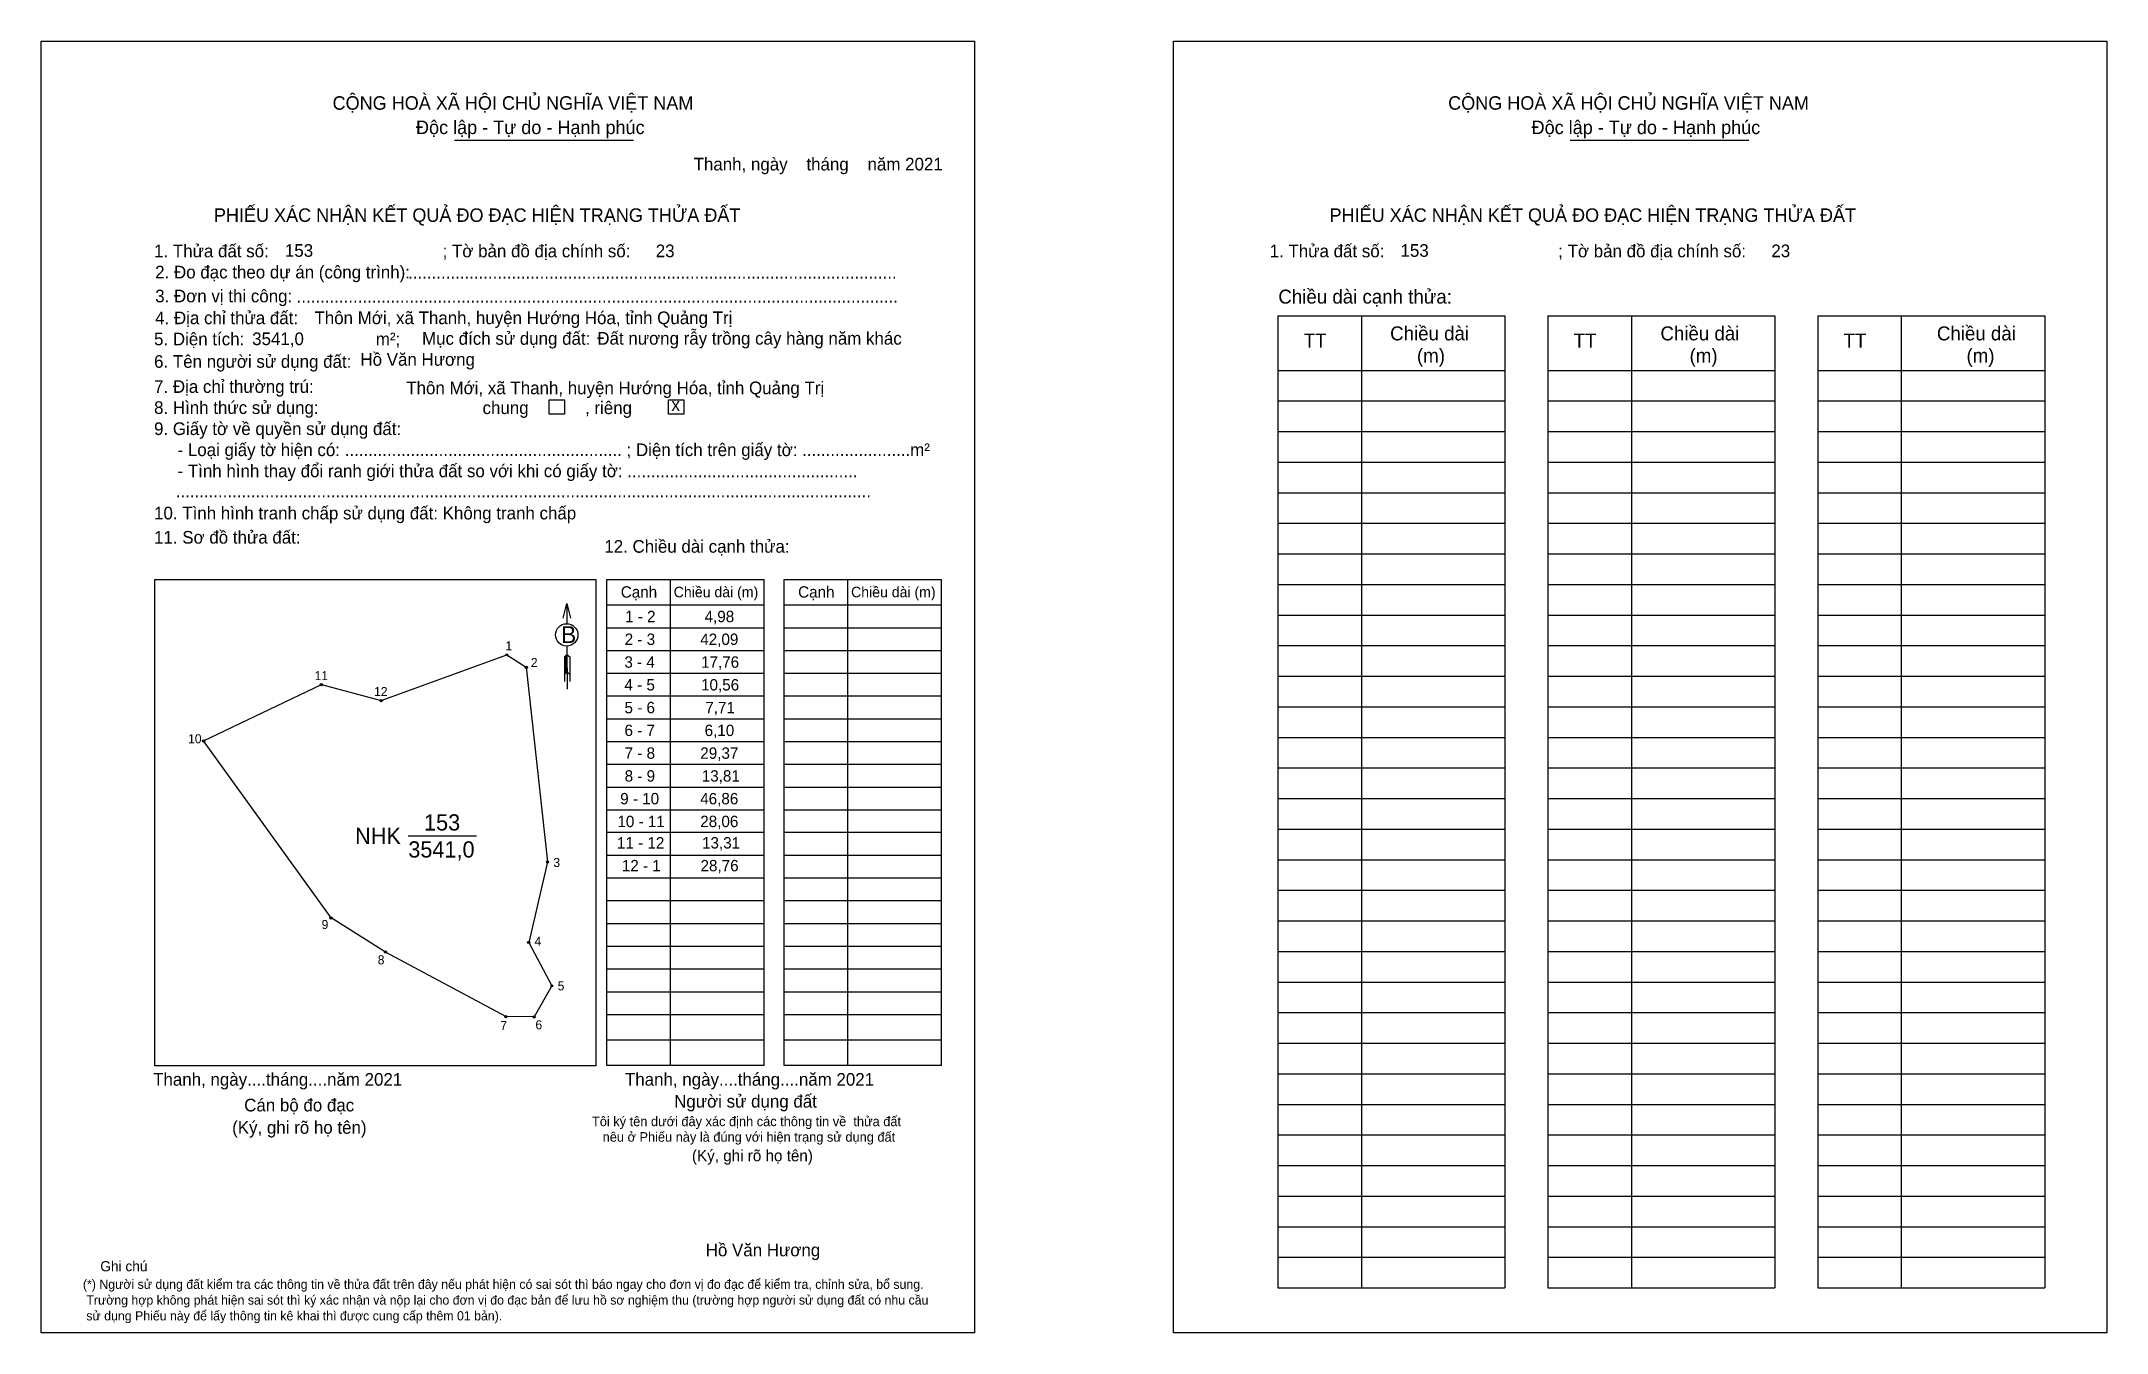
# Model space of a CAD drawing. Extents: x 547188 to 547632, y 1818902 to 1819180.
import ezdxf

# ---------------------------------------------------------------- set-up
doc = ezdxf.new("R2010")
doc.units = 0
for name, color, linetype in [('CanhThua', 7, 'Continuous'), ('kqddKhungInTrang1', 7, 'Continuous'), ('kqddKhungInTrang2', 7, 'Continuous'), ('kqddNoiDung', 7, 'Continuous'), ('kqddTemplate', 7, 'Continuous'), ('MocDinhThua', 7, 'Continuous'), ('NhanDiaChinhThua', 7, 'Continuous'), ('SoHieuDinhThua', 7, 'Continuous')]:
    doc.layers.add(name, color=color, linetype=linetype)

msp = doc.modelspace()

# ---------------------------------------------------------------- linework, layer by layer
at = {"layer": 'CanhThua'}
for p, q in [((547261.19, 1819037.91), (547288.2, 1819047.75)), ((547288.2, 1819047.75), (547292.4, 1819045.07)), ((547292.4, 1819045.07), (547296.96, 1819003.23)), ((547223.01, 1819029.23), (547248.33, 1819041.34)), ((547248.33, 1819041.34), (547261.19, 1819037.91)), ((547250.41, 1818991.2), (547223.01, 1819029.23)), ((547296.96, 1819003.23), (547292.92, 1818985.94)), ((547262.12, 1818983.88), (547250.41, 1818991.2)), ((547287.99, 1818969.99), (547262.12, 1818983.88)), ((547292.92, 1818985.94), (547297.89, 1818976.62)), ((547297.89, 1818976.62), (547294.09, 1818969.92)), ((547294.09, 1818969.92), (547287.99, 1818969.99))]:
    msp.add_line(p, q, dxfattribs=at)
at = {"layer": 'kqddKhungInTrang1'}
msp.add_lwpolyline([(547188.11, 1819179.59), (547388.76, 1819179.59), (547388.76, 1818902.07), (547188.11, 1818902.07)], close=True, dxfattribs=at)
at = {"layer": 'kqddKhungInTrang2'}
msp.add_lwpolyline([(547431.56, 1819179.59), (547632.2, 1819179.59), (547632.2, 1818902.07), (547431.56, 1818902.07)], close=True, dxfattribs=at)
at = {"layer": 'kqddTemplate'}
for p, q in [((547276.99, 1819158.35), (547315.41, 1819158.35)), ((547516.85, 1819158.35), (547555.28, 1819158.35)), ((547454.02, 1819120.63), (547502.81, 1819120.63)), ((547454.02, 1819120.63), (547454.02, 1818911.71)), ((547471.97, 1819120.63), (547471.97, 1818911.71)), ((547502.81, 1819120.63), (547502.81, 1818911.71)), ((547512.05, 1819120.63), (547512.05, 1818911.71)), ((547512.05, 1819120.63), (547560.84, 1819120.63)), ((547530, 1819120.63), (547530, 1818911.71)), ((547560.84, 1819120.63), (547560.84, 1818911.71)), ((547570.08, 1819120.63), (547570.08, 1818911.71)), ((547570.08, 1819120.63), (547618.87, 1819120.63)), ((547588.03, 1819120.63), (547588.03, 1818911.71)), ((547618.87, 1819120.63), (547618.87, 1818911.71)), ((547454.02, 1819108.87), (547502.81, 1819108.87)), ((547512.05, 1819108.87), (547560.84, 1819108.87)), ((547570.08, 1819108.87), (547618.87, 1819108.87)), ((547454.02, 1819102.3), (547502.81, 1819102.3)), ((547512.05, 1819102.3), (547560.84, 1819102.3)), ((547570.08, 1819102.3), (547618.87, 1819102.3)), ((547454.02, 1819095.73), (547502.81, 1819095.73)), ((547512.05, 1819095.73), (547560.84, 1819095.73)), ((547570.08, 1819095.73), (547618.87, 1819095.73)), ((547454.02, 1819089.15), (547502.81, 1819089.15)), ((547512.05, 1819089.15), (547560.84, 1819089.15)), ((547570.08, 1819089.15), (547618.87, 1819089.15)), ((547454.02, 1819082.58), (547502.81, 1819082.58)), ((547512.05, 1819082.58), (547560.84, 1819082.58)), ((547570.08, 1819082.58), (547618.87, 1819082.58)), ((547454.02, 1819076.01), (547502.81, 1819076.01)), ((547512.05, 1819076.01), (547560.84, 1819076.01)), ((547570.08, 1819076.01), (547618.87, 1819076.01)), ((547454.02, 1819069.44), (547502.81, 1819069.44)), ((547512.05, 1819069.44), (547560.84, 1819069.44)), ((547570.08, 1819069.44), (547618.87, 1819069.44)), ((547309.74, 1819063.94), (547343.54, 1819063.94)), ((547309.74, 1818959.51), (547309.74, 1819063.94)), ((547323.33, 1819063.94), (547323.33, 1818959.51)), ((547343.54, 1818959.51), (547343.54, 1819063.94)), ((547347.87, 1819063.94), (547381.67, 1819063.94)), ((547347.87, 1818959.51), (547347.87, 1819063.94)), ((547361.46, 1819063.94), (547361.46, 1818959.51)), ((547381.67, 1818959.51), (547381.67, 1819063.94)), ((547454.02, 1819062.87), (547502.81, 1819062.87)), ((547512.05, 1819062.87), (547560.84, 1819062.87)), ((547570.08, 1819062.87), (547618.87, 1819062.87)), ((547301.13, 1819058.81), (547301.13, 1819054.43)), ((547309.74, 1819058.47), (547343.54, 1819058.47)), ((547347.87, 1819058.47), (547381.67, 1819058.47)), ((547309.74, 1819053.58), (547343.54, 1819053.58)), ((547347.87, 1819053.58), (547381.67, 1819053.58)), ((547454.02, 1819056.29), (547502.81, 1819056.29)), ((547512.05, 1819056.29), (547560.84, 1819056.29)), ((547570.08, 1819056.29), (547618.87, 1819056.29)), ((547301.14, 1819049.61), (547301.16, 1819040.39)), ((547309.74, 1819048.69), (547343.54, 1819048.69)), ((547347.87, 1819048.69), (547381.67, 1819048.69)), ((547454.02, 1819049.72), (547502.81, 1819049.72)), ((547512.05, 1819049.72), (547560.84, 1819049.72)), ((547570.08, 1819049.72), (547618.87, 1819049.72)), ((547301.14, 1819047.84), (547300.58, 1819047.3)), ((547301.15, 1819047.59), (547300.58, 1819047.05)), ((547301.15, 1819047.34), (547300.58, 1819046.8)), ((547300.58, 1819047.3), (547300.58, 1819042.01)), ((547301.15, 1819047.09), (547300.58, 1819046.55)), ((547301.15, 1819046.84), (547300.58, 1819046.3)), ((547301.15, 1819046.59), (547300.58, 1819046.05)), ((547301.15, 1819046.34), (547300.58, 1819045.8)), ((547301.15, 1819046.09), (547300.58, 1819045.55)), ((547301.15, 1819045.84), (547300.58, 1819045.3)), ((547301.15, 1819045.59), (547300.58, 1819045.05)), ((547301.15, 1819045.34), (547300.58, 1819044.8)), ((547301.15, 1819045.09), (547300.58, 1819044.55)), ((547301.15, 1819044.84), (547300.58, 1819044.3)), ((547301.15, 1819044.59), (547300.58, 1819044.05)), ((547301.15, 1819044.34), (547300.58, 1819043.8)), ((547301.15, 1819044.09), (547300.58, 1819043.55)), ((547301.14, 1819047.84), (547301.72, 1819047.3)), ((547301.15, 1819044.09), (547301.72, 1819043.55)), ((547301.72, 1819047.3), (547301.72, 1819042.01)), ((547309.74, 1819043.79), (547343.54, 1819043.79)), ((547347.87, 1819043.79), (547381.67, 1819043.79)), ((547454.02, 1819043.15), (547502.81, 1819043.15)), ((547512.05, 1819043.15), (547560.84, 1819043.15)), ((547570.08, 1819043.15), (547618.87, 1819043.15)), ((547309.74, 1819038.9), (547343.54, 1819038.9)), ((547347.87, 1819038.9), (547381.67, 1819038.9)), ((547454.02, 1819036.58), (547502.81, 1819036.58)), ((547512.05, 1819036.58), (547560.84, 1819036.58)), ((547570.08, 1819036.58), (547618.87, 1819036.58)), ((547309.74, 1819034), (547343.54, 1819034)), ((547347.87, 1819034), (547381.67, 1819034)), ((547309.74, 1819029.11), (547343.54, 1819029.11)), ((547347.87, 1819029.11), (547381.67, 1819029.11)), ((547454.02, 1819030.01), (547502.81, 1819030.01)), ((547512.05, 1819030.01), (547560.84, 1819030.01)), ((547570.08, 1819030.01), (547618.87, 1819030.01)), ((547309.74, 1819024.22), (547343.54, 1819024.22)), ((547347.87, 1819024.22), (547381.67, 1819024.22)), ((547454.02, 1819023.43), (547502.81, 1819023.43)), ((547512.05, 1819023.43), (547560.84, 1819023.43)), ((547570.08, 1819023.43), (547618.87, 1819023.43)), ((547309.74, 1819019.32), (547343.54, 1819019.32)), ((547347.87, 1819019.32), (547381.67, 1819019.32)), ((547309.74, 1819014.43), (547343.54, 1819014.43)), ((547347.87, 1819014.43), (547381.67, 1819014.43)), ((547454.02, 1819016.86), (547502.81, 1819016.86)), ((547512.05, 1819016.86), (547560.84, 1819016.86)), ((547570.08, 1819016.86), (547618.87, 1819016.86)), ((547343.54, 1819009.53), (547309.74, 1819009.53)), ((547381.67, 1819009.53), (547347.87, 1819009.53)), ((547454.02, 1819010.29), (547502.81, 1819010.29)), ((547512.05, 1819010.29), (547560.84, 1819010.29)), ((547570.08, 1819010.29), (547618.87, 1819010.29)), ((547343.54, 1819004.64), (547309.74, 1819004.64)), ((547381.67, 1819004.64), (547347.87, 1819004.64)), ((547343.54, 1818999.75), (547309.74, 1818999.75)), ((547381.67, 1818999.75), (547347.87, 1818999.75)), ((547454.02, 1819003.72), (547502.81, 1819003.72)), ((547512.05, 1819003.72), (547560.84, 1819003.72)), ((547570.08, 1819003.72), (547618.87, 1819003.72)), ((547454.02, 1818997.15), (547502.81, 1818997.15)), ((547512.05, 1818997.15), (547560.84, 1818997.15)), ((547570.08, 1818997.15), (547618.87, 1818997.15)), ((547343.54, 1818994.85), (547309.74, 1818994.85)), ((547381.67, 1818994.85), (547347.87, 1818994.85)), ((547343.54, 1818989.96), (547309.74, 1818989.96)), ((547381.67, 1818989.96), (547347.87, 1818989.96)), ((547454.02, 1818990.57), (547502.81, 1818990.57)), ((547512.05, 1818990.57), (547560.84, 1818990.57)), ((547570.08, 1818990.57), (547618.87, 1818990.57)), ((547343.54, 1818985.06), (547309.74, 1818985.06)), ((547381.67, 1818985.06), (547347.87, 1818985.06)), ((547454.02, 1818984), (547502.81, 1818984)), ((547512.05, 1818984), (547560.84, 1818984)), ((547570.08, 1818984), (547618.87, 1818984)), ((547343.54, 1818980.17), (547309.74, 1818980.17)), ((547381.67, 1818980.17), (547347.87, 1818980.17)), ((547454.02, 1818977.43), (547502.81, 1818977.43)), ((547512.05, 1818977.43), (547560.84, 1818977.43)), ((547570.08, 1818977.43), (547618.87, 1818977.43)), ((547343.54, 1818975.28), (547309.74, 1818975.28)), ((547381.67, 1818975.28), (547347.87, 1818975.28)), ((547343.54, 1818970.38), (547309.74, 1818970.38)), ((547381.67, 1818970.38), (547347.87, 1818970.38)), ((547454.02, 1818970.86), (547502.81, 1818970.86)), ((547512.05, 1818970.86), (547560.84, 1818970.86)), ((547570.08, 1818970.86), (547618.87, 1818970.86)), ((547343.54, 1818964.94), (547309.74, 1818964.94)), ((547381.67, 1818964.94), (547347.87, 1818964.94)), ((547454.02, 1818964.29), (547502.81, 1818964.29)), ((547512.05, 1818964.29), (547560.84, 1818964.29)), ((547570.08, 1818964.29), (547618.87, 1818964.29)), ((547343.54, 1818959.51), (547309.74, 1818959.51)), ((547381.67, 1818959.51), (547347.87, 1818959.51)), ((547454.02, 1818957.71), (547502.81, 1818957.71)), ((547512.05, 1818957.71), (547560.84, 1818957.71)), ((547570.08, 1818957.71), (547618.87, 1818957.71)), ((547454.02, 1818951.14), (547502.81, 1818951.14)), ((547512.05, 1818951.14), (547560.84, 1818951.14)), ((547570.08, 1818951.14), (547618.87, 1818951.14)), ((547454.02, 1818944.57), (547502.81, 1818944.57)), ((547512.05, 1818944.57), (547560.84, 1818944.57)), ((547570.08, 1818944.57), (547618.87, 1818944.57)), ((547454.02, 1818938), (547502.81, 1818938)), ((547512.05, 1818938), (547560.84, 1818938)), ((547570.08, 1818938), (547618.87, 1818938)), ((547454.02, 1818931.43), (547502.81, 1818931.43)), ((547512.05, 1818931.43), (547560.84, 1818931.43)), ((547570.08, 1818931.43), (547618.87, 1818931.43)), ((547454.02, 1818924.85), (547502.81, 1818924.85)), ((547512.05, 1818924.85), (547560.84, 1818924.85)), ((547570.08, 1818924.85), (547618.87, 1818924.85)), ((547454.02, 1818918.28), (547502.81, 1818918.28)), ((547512.05, 1818918.28), (547560.84, 1818918.28)), ((547570.08, 1818918.28), (547618.87, 1818918.28)), ((547454.02, 1818911.71), (547502.81, 1818911.71)), ((547512.05, 1818911.71), (547560.84, 1818911.71)), ((547570.08, 1818911.71), (547618.87, 1818911.71))]:
    msp.add_line(p, q, dxfattribs=at)
for points in [[(547297.32, 1819102.51), (547300.59, 1819102.51), (547300.59, 1819099.47), (547297.32, 1819099.47)], [(547323, 1819102.51), (547326.26, 1819102.51), (547326.26, 1819099.47), (547323, 1819099.47)], [(547212.53, 1819063.94), (547307.33, 1819063.94), (547307.33, 1818959.41), (547212.53, 1818959.41)]]:
    msp.add_lwpolyline(points, close=True, dxfattribs=at)
msp.add_lwpolyline([(547300.34, 1819055.63), (547301.13, 1819058.81), (547301.92, 1819055.64)], dxfattribs=at)
msp.add_circle((547301.08, 1819052.02), 2.41, dxfattribs=at)
at = {"layer": 'MocDinhThua'}
for centre in [(547288.2, 1819047.75), (547292.4, 1819045.07), (547248.33, 1819041.34), (547261.19, 1819037.91), (547223.01, 1819029.23), (547296.96, 1819003.23), (547250.41, 1818991.2), (547262.12, 1818983.88), (547292.92, 1818985.94), (547297.89, 1818976.62), (547287.99, 1818969.99), (547294.09, 1818969.92)]:
    msp.add_circle(centre, 0.233, dxfattribs=at)
at = {"layer": 'NhanDiaChinhThua'}
msp.add_line((547267.02, 1819008.83), (547281.68, 1819008.83), dxfattribs=at)

# ---------------------------------------------------------------- texts
at = {"layer": 'kqddNoiDung'}
for s, height, p in [('Thanh, ngày    tháng    năm 2021  ', 2.7189, (547328.37, 1819151.84)), ('153', 2.719, (547240.49, 1819133.28)), ('23', 2.719, (547320.23, 1819133.2)), ('153', 2.719, (547480.36, 1819133.28)), ('23', 2.719, (547560.1, 1819133.2)), ('........................................................................................................', 2.7189, (547266.98, 1819128.6)), ('................................................................................................................................', 2.7189, (547243.01, 1819123.45)), ('Thôn Mới, xã Thanh, huyện Hướng Hóa, tỉnh Quảng Trị', 2.7189, (547246.85, 1819118.81)), ('3541,0', 2.719, (547233.45, 1819114.3)), ('Đất nương rẫy trồng cây hàng năm khác', 2.7189, (547307.67, 1819114.4)), ('Hồ Văn Hương', 2.7189, (547256.73, 1819109.87)), ('Thôn Mới, xã Thanh, huyện Hướng Hóa, tỉnh Quảng Trị', 2.7189, (547266.59, 1819103.75)), ('x', 2.72, (547323.6, 1819100.18)), ('1 - 2', 2.447, (547313.64, 1819054.76)), ('4,98', 2.447, (547330.73, 1819054.76)), ('2 - 3', 2.447, (547313.55, 1819049.87)), ('42,09', 2.447, (547329.8, 1819049.87)), ('3 - 4', 2.447, (547313.49, 1819044.97)), ('17,76', 2.447, (547329.97, 1819044.97)), ('4 - 5', 2.447, (547313.5, 1819040.08)), ('10,56', 2.447, (547329.97, 1819040.08)), ('5 - 6', 2.447, (547313.51, 1819035.19)), ('7,71', 2.447, (547330.88, 1819035.19)), ('6 - 7', 2.447, (547313.51, 1819030.29)), ('6,10', 2.447, (547330.74, 1819030.29)), ('7 - 8', 2.447, (547313.53, 1819025.4)), ('29,37', 2.447, (547329.81, 1819025.4)), ('8 - 9', 2.447, (547313.54, 1819020.5)), ('13,81', 2.447, (547330.12, 1819020.5)), ('9 - 10', 2.447, (547312.59, 1819015.61)), ('46,86', 2.447, (547329.79, 1819015.61)), ('10 - 11', 2.447, (547311.98, 1819010.72)), ('28,06', 2.447, (547329.8, 1819010.72)), ('11 - 12', 2.447, (547311.89, 1819006.12)), ('13,31', 2.447, (547330.18, 1819006.12)), ('12 - 1', 2.447, (547312.94, 1819001.22)), ('28,76', 2.447, (547329.86, 1819001.22)), ('Thanh, ngày....tháng....năm 2021', 2.7189, (547212.16, 1818955.15)), ('Thanh, ngày....tháng....năm 2021', 2.7189, (547313.61, 1818955.15)), ('Hồ Văn Hương', 2.7189, (547330.97, 1818918.48))]:
    msp.add_text(s, height=height, dxfattribs=at).set_placement(p)
at = {"layer": 'kqddTemplate'}
for s, height, p in [('CỘNG HOÀ XÃ HỘI CHỦ NGHĨA VIỆT NAM', 2.9002, (547250.74, 1819164.89)), ('CỘNG HOÀ XÃ HỘI CHỦ NGHĨA VIỆT NAM', 2.9002, (547490.61, 1819164.89)), ('Độc lập - Tự do - Hạnh phúc', 2.9002, (547268.68, 1819159.65)), ('Độc lập - Tự do - Hạnh phúc', 2.9002, (547508.55, 1819159.65)), ('PHIẾU XÁC NHẬN KẾT QUẢ ĐO ĐẠC HIỆN TRẠNG THỬA ĐẤT', 2.9002, (547225.23, 1819140.79)), ('PHIẾU XÁC NHẬN KẾT QUẢ ĐO ĐẠC HIỆN TRẠNG THỬA ĐẤT', 2.9002, (547465.1, 1819140.79)), ('1. Thửa đất số:                                     ; Tờ bản đồ địa chính số:', 2.7189, (547212.36, 1819133.17)), ('1. Thửa đất số:                                     ; Tờ bản đồ địa chính số:', 2.7189, (547452.23, 1819133.17)), ('2. Đo đạc theo dự án (công trình): ', 2.7189, (547212.6, 1819128.64)), ('3. Đơn vị thi công: ', 2.7189, (547212.6, 1819123.5)), ('Chiều dài cạnh thửa:', 3.0043, (547454.1, 1819123.22)), ('4. Địa chỉ thửa đất:', 2.7189, (547212.6, 1819118.8)), ('5. Diện tích:                            m²; ', 2.7189, (547212.36, 1819114.26)), ('Mục đích sử dụng đất:', 2.7189, (547269.98, 1819114.38)), ('TT', 3.004, (547459.56, 1819113.77)), ('Chiều dài', 3.004, (547478.13, 1819115.32)), ('TT', 3.004, (547517.59, 1819113.77)), ('Chiều dài', 3.004, (547536.25, 1819115.32)), ('TT', 3.004, (547575.62, 1819113.77)), ('Chiều dài', 3.004, (547595.7, 1819115.32)), ('6. Tên người sử dụng đất:', 2.7189, (547212.36, 1819109.43)), ('(m)', 3.004, (547483.9, 1819110.55)), ('(m)', 3.004, (547542.52, 1819110.55)), ('(m)', 3.004, (547602.06, 1819110.54)), ('7. Địa chỉ thường trú:', 2.7189, (547212.36, 1819104.04)), ('8. Hình thức sử dụng:', 2.7189, (547212.36, 1819099.51)), ('chung            , riêng', 2.7189, (547282.99, 1819099.48)), ('9. Giấy tờ về quyền sử dụng đất:', 2.7189, (547212.36, 1819094.98)), ('     - Loại giấy tờ hiện có: ........................................................... ; Diện tích trên giấy tờ: .......................m²', 2.7189, (547212.36, 1819090.45)), ('     - Tình hình thay đổi ranh giới thửa đất so với khi có giấy tờ: .................................................', 2.7189, (547212.36, 1819085.91)), ('10. Tình hình tranh chấp sử dụng đất: Không tranh chấp', 2.7189, (547212.36, 1819076.85)), ('....................................................................................................................................................', 2.7189, (547217.01, 1819081.61)), ('11. Sơ đồ thửa đất:', 2.7189, (547212.36, 1819071.64)), ('12. Chiều dài cạnh thửa:', 2.7189, (547309.17, 1819069.69)), ('Cạnh', 2.447, (547312.71, 1819060.03)), ('Chiều dài (m)', 2.2657, (547324.09, 1819060.11)), ('Cạnh', 2.447, (547350.84, 1819060.03)), ('Chiều dài (m)', 2.2657, (547362.22, 1819060.11)), ('B', 3.63, (547299.89, 1819050.27)), ('Cán bộ đo đạc', 2.7189, (547231.74, 1818949.62)), ('Người sử dụng đất', 2.7189, (547324.18, 1818950.44)), ('(Ký, ghi rõ họ tên)', 2.7189, (547229.15, 1818944.82)), ('Tôi ký tên dưới đây xác định các thông tin về  thửa đất ', 2.0555, (547306.52, 1818946.45)), ('nêu ở Phiếu này là đúng với hiện trạng sử dụng đất', 2.0555, (547308.81, 1818943.11)), ('(Ký, ghi rõ họ tên)', 2.447, (547328.01, 1818938.91)), ('Ghi chú', 2.202, (547200.8, 1818915.25)), ('(*) Người sử dụng đất kiểm tra các thông tin về thửa đất trên đây nếu phát hiện có sai sót thì báo ngay cho đơn vị đo đạc để kiểm tra, chỉnh sửa, bổ sung.', 1.98208, (547197.06, 1818911.49)), (' Trường hợp không phát hiện sai sót thì ký xác nhận và nộp lại cho đơn vị đo đạc bản để lưu hồ sơ nghiệm thu (trường hợp người sử dụng đất có nhu cầu', 1.98208, (547197.06, 1818908.1)), (' sử dụng Phiếu này để lấy thông tin kê khai thì được cung cấp thêm 01 bản).', 1.9821, (547197.06, 1818904.71))]:
    msp.add_text(s, height=height, dxfattribs=at).set_placement(p)
at = {"layer": 'NhanDiaChinhThua'}
for s, p in [('153', (547270.4, 1819009.99)), ('NHK', (547255.58, 1819007.09)), ('3541,0', (547267.02, 1819004.18))]:
    msp.add_text(s, height=3.486, dxfattribs=at).set_placement(p)
at = {"layer": 'SoHieuDinhThua'}
for s, height, p in [('1', 1.95, (547287.91, 1819048.71)), ('11', 1.946, (547246.88, 1819042.3)), ('2', 1.95, (547293.37, 1819045.12)), ('12', 1.946, (547259.66, 1819038.88)), ('10', 1.946, (547219.68, 1819028.73)), ('3', 1.95, (547298.21, 1819002.14)), ('9', 1.95, (547248.38, 1818988.81)), ('4', 1.95, (547294.16, 1818985.22)), ('8', 1.95, (547260.45, 1818981.23)), ('5', 1.95, (547299.14, 1818975.63)), ('7', 1.95, (547286.81, 1818967.13)), ('6', 1.95, (547294.36, 1818967.26))]:
    msp.add_text(s, height=height, dxfattribs=at).set_placement(p)

doc.saveas('drawing.dxf')
